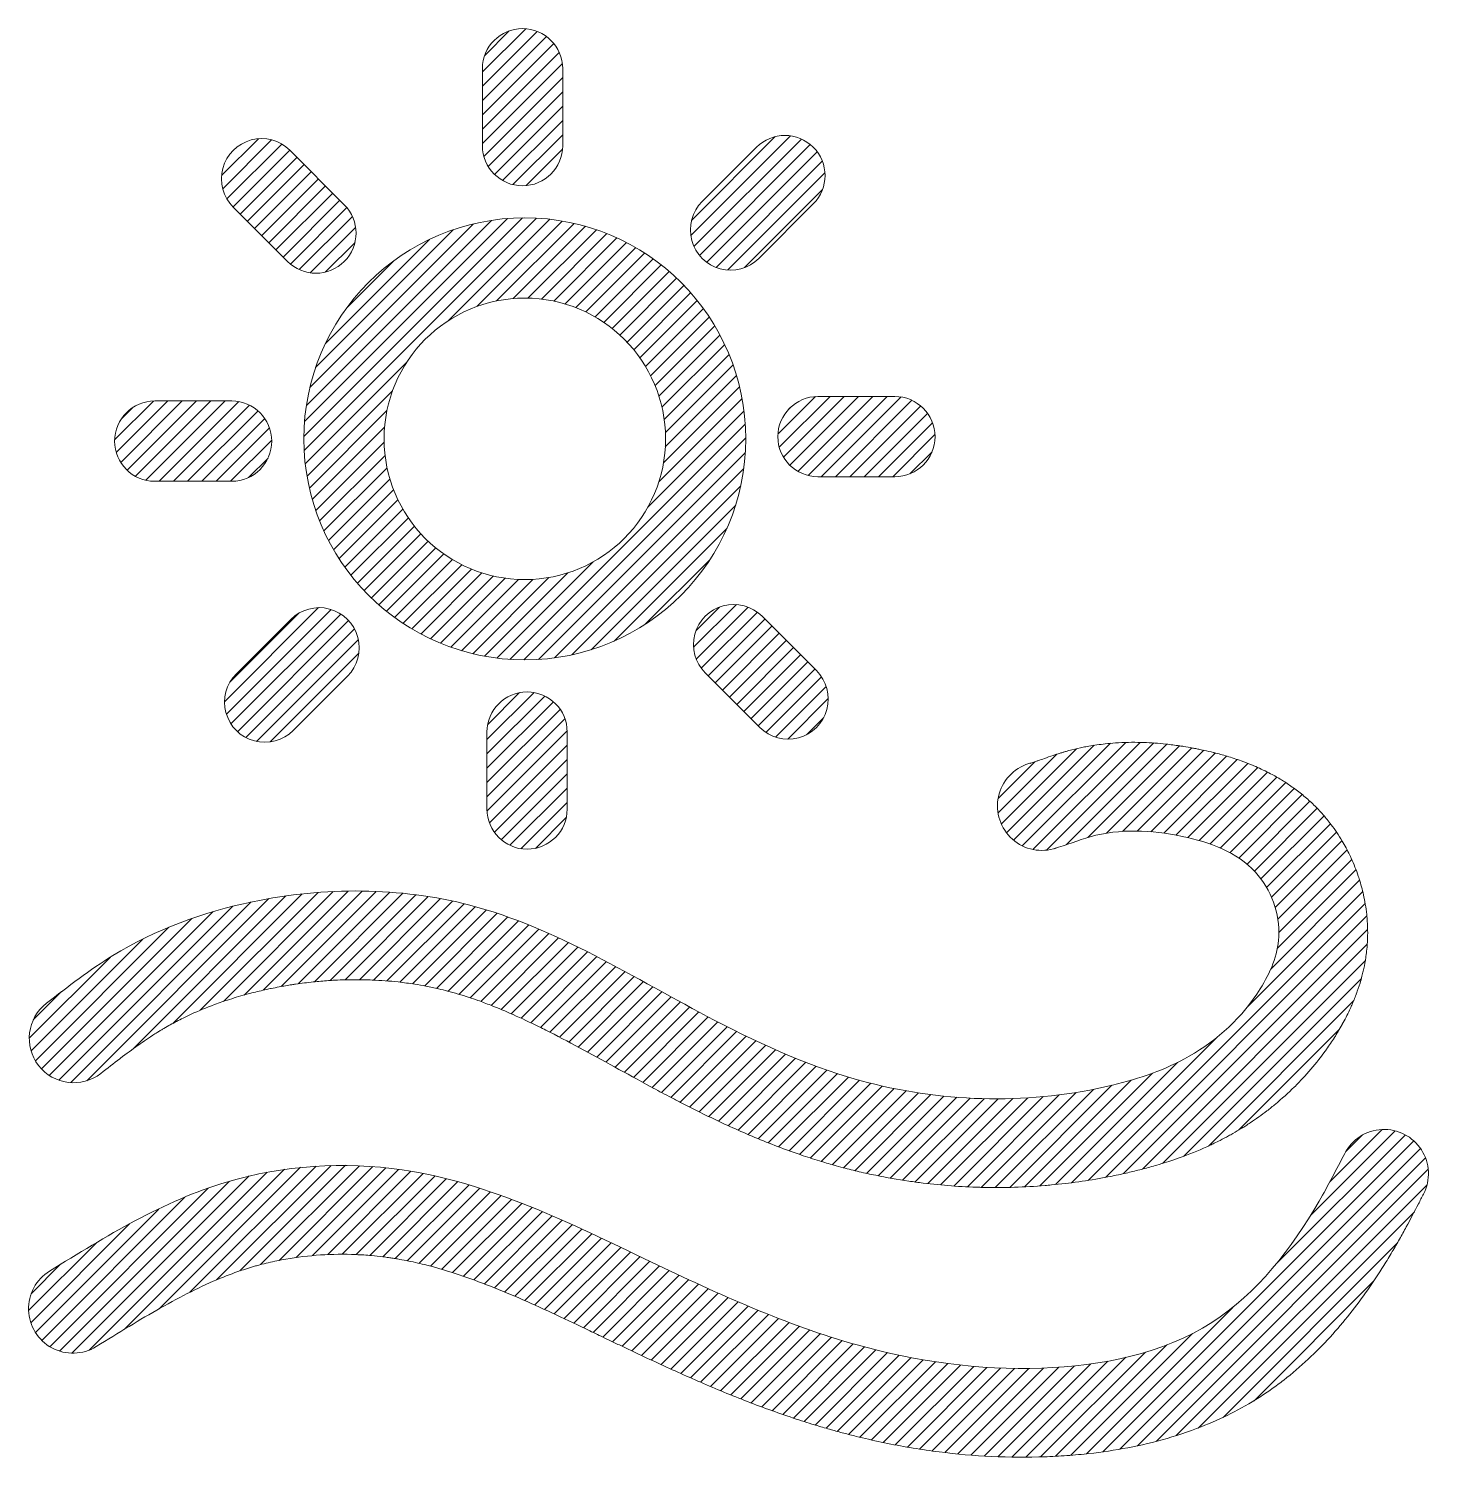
# Model space of a CAD drawing. Header units: inches. Extents: x 780 to 990, y -100 to 199.
# Drawn here: x 849.16 to 855.45, y 114.68 to 121.09 of the extents above; entities that cross this region are included whole.
import ezdxf

# ---------------------------------------------------------------- set-up
doc = ezdxf.new("R2010")
doc.units = ezdxf.units.IN
doc.header["$MEASUREMENT"] = 0

msp = doc.modelspace()

# ---------------------------------------------------------------- hatches: boundary and pattern name
at = {"lineweight": 0}
h = msp.add_hatch(dxfattribs=at)
h.set_pattern_fill('ANSI31', color=256, scale=0.014294)
h.set_pattern_definition([(45, (-526.40095, 733.38733), (-0.0320920678, 0.0320920678), [])])
edge = h.paths.add_edge_path()
edge.add_arc((851.391, 119.2492), 0.9919, 0, 360)
edge = h.paths.add_edge_path(flags=17)
edge.add_arc((851.391, 119.2492), 0.6317, 0, 360)
edge = h.paths.add_edge_path()
edge.add_arc((852.3143, 120.1868), 0.1801, 135, 315)
edge.add_line((852.4417, 120.0594), (852.6859, 120.3036))
edge.add_arc((852.5585, 120.4309), 0.1801, 315, 495)
edge.add_line((852.4312, 120.5583), (852.187, 120.3141))
edge = h.paths.add_edge_path()
edge.add_arc((852.5728, 118.0816), 0.1801, 225, 405)
edge.add_line((852.7001, 118.209), (852.4559, 118.4532))
edge.add_arc((852.3286, 118.3258), 0.1801, 45, 225)
edge.add_line((852.2012, 118.1984), (852.4454, 117.9543))
edge = h.paths.add_edge_path()
edge.add_arc((853.0522, 119.2592), 0.1801, 270, 450)
edge.add_line((853.0522, 119.4393), (852.7069, 119.4393))
edge.add_arc((852.7069, 119.2592), 0.1801, 90, 270)
edge.add_line((852.7069, 119.0791), (853.0522, 119.0791))
edge = h.paths.add_edge_path()
edge.add_arc((850.4534, 120.1725), 0.1801, 225, 405)
edge.add_line((850.5807, 120.2999), (850.3366, 120.5441))
edge.add_arc((850.2092, 120.4167), 0.1801, 45, 225)
edge.add_line((850.0819, 120.2893), (850.326, 120.0452))
edge = h.paths.add_edge_path()
edge.add_line((849.7298, 119.059), (850.0751, 119.059))
edge.add_arc((850.0751, 119.2391), 0.1801, 270, 450)
edge.add_line((850.0751, 119.4192), (849.7298, 119.4192))
edge.add_arc((849.7298, 119.2391), 0.1801, 90, 270)
edge = h.paths.add_edge_path()
edge.add_arc((851.3809, 120.565), 0.1801, 180, 360)
edge.add_line((851.561, 120.565), (851.561, 120.9104))
edge.add_arc((851.3809, 120.9104), 0.1801, 0, 180)
edge.add_line((851.2008, 120.9104), (851.2008, 120.565))
edge = h.paths.add_edge_path()
edge.add_arc((851.401, 117.588), 0.1801, 180, 360)
edge.add_line((851.5812, 117.588), (851.5812, 117.9333))
edge.add_arc((851.401, 117.9333), 0.1801, 0, 180)
edge.add_line((851.2209, 117.9333), (851.2209, 117.588))
edge = h.paths.add_edge_path()
edge.add_arc((850.2234, 118.0674), 0.1801, 135, 315)
edge.add_line((850.3508, 117.94), (850.595, 118.1842))
edge.add_arc((850.4676, 118.3116), 0.1801, 315, 495)
edge.add_line((850.3403, 118.4389), (850.0961, 118.1947))
h = msp.add_hatch(dxfattribs=at)
h.set_pattern_fill('ANSI31', color=256, scale=0.014294)
h.set_pattern_definition([(45, (-516.78167, 733.38733), (-0.0320920678, 0.0320920678), [])])
edge = h.paths.add_edge_path()
edge.add_spline(control_points=[(853.7668, 117.41), (853.8216, 117.4254), (854.0029, 117.5032), (854.3275, 117.4886), (854.6918, 117.3586), (854.8143, 117.0296), (854.6762, 116.7125), (854.407, 116.4647), (853.7981, 116.2594), (853.0259, 116.273), (852.0936, 116.6906), (851.255, 117.2365), (850.2577, 117.2398), (849.6155, 117.0042), (849.3407, 116.7912), (849.2437, 116.716)], knot_values=[0, 0, 0, 0, 65.140271, 222.199196, 361.606327, 479.114243, 573.466376, 741.124887, 881.120731, 1299.990096, 1581.52479, 2044.314533, 2415.681098, 2671.689272, 2811.552444, 2811.552444, 2811.552444, 2811.552444], degree=3, periodic=0)
edge.add_arc((849.3656, 116.5587), 0.1991, 127.77447, 307.77447)
edge.add_spline(control_points=[(849.4875, 116.4013), (849.5172, 116.4243), (849.5458, 116.4465), (849.5742, 116.468), (849.5749, 116.4686), (849.5756, 116.4691)], knot_values=[0, 0, 0, 0, 42.717438, 42.717438, 43.834968, 43.834968, 43.834968, 43.834968], degree=3, periodic=0)
edge.add_spline(control_points=[(849.5756, 116.4691), (849.6026, 116.4895), (849.6287, 116.5089), (849.6801, 116.5455), (849.7053, 116.5626), (849.7321, 116.5797), (849.7342, 116.5811), (849.7364, 116.5824)], knot_values=[43.834968, 43.834968, 43.834968, 43.834968, 85.434876, 85.434876, 128.152314, 128.152314, 131.911105, 131.911105, 131.911105, 131.911105], degree=3, periodic=0)
edge.add_spline(control_points=[(849.7364, 116.5824), (849.7388, 116.584), (849.7413, 116.5855), (849.7483, 116.5898), (849.7528, 116.5926), (849.762, 116.5982), (849.7666, 116.6009), (849.7805, 116.6091), (849.7899, 116.6144), (849.8183, 116.6301), (849.8376, 116.6402), (849.869, 116.6557), (849.881, 116.6614), (849.893, 116.6669)], knot_values=[131.911105, 131.911105, 131.911105, 131.911105, 136.176627, 136.176627, 144.222933, 144.222933, 152.26924, 152.26924, 168.361852, 168.361852, 200.547077, 200.547077, 219.818605, 219.818605, 219.818605, 219.818605], degree=3, periodic=0)
edge.add_spline(control_points=[(849.893, 116.6669), (849.927, 116.6825), (849.962, 116.697), (850.02, 116.7185), (850.0423, 116.7262), (850.065, 116.7335)], knot_values=[219.818605, 219.818605, 219.818605, 219.818605, 274.268848, 274.268848, 307.697778, 307.697778, 307.697778, 307.697778], degree=3, periodic=0)
edge.add_spline(control_points=[(850.065, 116.7335), (850.0924, 116.7423), (850.1202, 116.7505), (850.1705, 116.7639), (850.1928, 116.7695), (850.2268, 116.7772), (850.2383, 116.7797), (850.2498, 116.7821)], knot_values=[307.697778, 307.697778, 307.697778, 307.697778, 347.990619, 347.990619, 379.647558, 379.647558, 395.634463, 395.634463, 395.634463, 395.634463], degree=3, periodic=0)
edge.add_spline(control_points=[(850.2498, 116.7821), (850.2504, 116.7822), (850.2511, 116.7824), (850.2638, 116.785), (850.276, 116.7874), (850.3072, 116.7932), (850.3262, 116.7965), (850.3452, 116.7995)], knot_values=[395.634463, 395.634463, 395.634463, 395.634463, 396.519784, 396.519784, 413.392011, 413.392011, 439.599724, 439.599724, 439.599724, 439.599724], degree=3, periodic=0)
edge.add_spline(control_points=[(850.3452, 116.7995), (850.3507, 116.8003), (850.3562, 116.8011), (850.3882, 116.8058), (850.4148, 116.8092), (850.4413, 116.812)], knot_values=[439.599724, 439.599724, 439.599724, 439.599724, 447.136464, 447.136464, 483.563684, 483.563684, 483.563684, 483.563684], degree=3, periodic=0)
edge.add_spline(control_points=[(850.4413, 116.812), (850.464, 116.8143), (850.4867, 116.8163), (850.5188, 116.8184), (850.5282, 116.819), (850.5376, 116.8195)], knot_values=[483.563684, 483.563684, 483.563684, 483.563684, 514.62537, 514.62537, 527.519668, 527.519668, 527.519668, 527.519668], degree=3, periodic=0)
edge.add_spline(control_points=[(850.5376, 116.8195), (850.5697, 116.8212), (850.6017, 116.822), (850.6336, 116.822)], knot_values=[527.519668, 527.519668, 527.519668, 527.519668, 571.478828, 571.478828, 571.478828, 571.478828], degree=3, periodic=0)
edge.add_spline(control_points=[(850.6336, 116.822), (850.6578, 116.822), (850.6819, 116.8215), (850.7451, 116.8189), (850.784, 116.8159), (850.8225, 116.8117)], knot_values=[571.478828, 571.478828, 571.478828, 571.478828, 604.816146, 604.816146, 659.405573, 659.405573, 659.405573, 659.405573], degree=3, periodic=0)
edge.add_spline(control_points=[(850.8225, 116.8117), (850.8476, 116.8089), (850.8725, 116.8056), (850.9138, 116.7991), (850.9304, 116.7962), (850.9662, 116.7893), (850.9852, 116.7853), (851.0041, 116.781)], knot_values=[659.405573, 659.405573, 659.405573, 659.405573, 695.006921, 695.006921, 719.129431, 719.129431, 747.311688, 747.311688, 747.311688, 747.311688], degree=3, periodic=0)
edge.add_spline(control_points=[(851.0041, 116.781), (851.0176, 116.7778), (851.031, 116.7746), (851.0761, 116.7628), (851.1082, 116.7533), (851.1537, 116.7382), (851.167, 116.7337), (851.1802, 116.729)], knot_values=[747.311688, 747.311688, 747.311688, 747.311688, 767.374451, 767.374451, 815.619471, 815.619471, 835.281341, 835.281341, 835.281341, 835.281341], degree=3, periodic=0)
edge.add_spline(control_points=[(851.1802, 116.729), (851.1995, 116.7221), (851.2189, 116.7148), (851.2714, 116.6943), (851.3046, 116.6803), (851.3766, 116.6484), (851.4155, 116.6301), (851.4548, 116.6107)], knot_values=[835.281341, 835.281341, 835.281341, 835.281341, 863.864491, 863.864491, 912.109511, 912.109511, 967.197932, 967.197932, 967.197932, 967.197932], degree=3, periodic=0)
edge.add_spline(control_points=[(851.4548, 116.6107), (851.4648, 116.6058), (851.4748, 116.6008), (851.5345, 116.5708), (851.585, 116.5443), (851.6879, 116.4889), (851.7402, 116.4601), (851.8471, 116.4012), (851.9016, 116.3711), (851.9841, 116.3266), (852.0111, 116.3121), (852.0465, 116.2935), (852.0545, 116.2893), (852.0625, 116.2851)], knot_values=[967.197932, 967.197932, 967.197932, 967.197932, 981.15618, 981.15618, 1050.202848, 1050.202848, 1119.249517, 1119.249517, 1188.296185, 1188.296185, 1221.346262, 1221.346262, 1231.018258, 1231.018258, 1231.018258, 1231.018258], degree=3, periodic=0)
edge.add_spline(control_points=[(852.0625, 116.2851), (852.0699, 116.2813), (852.0773, 116.2774), (852.1003, 116.2656), (852.1159, 116.2576), (852.163, 116.2338), (852.1947, 116.2182), (852.2909, 116.172), (852.3565, 116.1423), (852.491, 116.0861), (852.56, 116.0596), (852.658, 116.0262), (852.6855, 116.0173), (852.7348, 116.0021), (852.7564, 115.9957), (852.7782, 115.9896)], knot_values=[1231.018258, 1231.018258, 1231.018258, 1231.018258, 1239.89819, 1239.89819, 1258.450118, 1258.450118, 1295.553975, 1295.553975, 1369.761688, 1369.761688, 1443.969401, 1443.969401, 1472.564136, 1472.564136, 1494.613988, 1494.613988, 1494.613988, 1494.613988], degree=3, periodic=0)
edge.add_spline(control_points=[(852.7782, 115.9896), (852.7785, 115.9895), (852.7788, 115.9894), (852.7924, 115.9855), (852.8059, 115.9819), (852.8315, 115.9751), (852.8436, 115.972), (852.868, 115.9659), (852.8802, 115.963), (852.9168, 115.9544), (852.9414, 115.949), (853.0152, 115.9339), (853.0647, 115.9252), (853.136, 115.9147), (853.1575, 115.9118), (853.179, 115.9092)], knot_values=[1494.613988, 1494.613988, 1494.613988, 1494.613988, 1494.912231, 1494.912231, 1508.433042, 1508.433042, 1520.574814, 1520.574814, 1532.716586, 1532.716586, 1557.00013, 1557.00013, 1605.567219, 1605.567219, 1626.513055, 1626.513055, 1626.513055, 1626.513055], degree=3, periodic=0)
edge.add_spline(control_points=[(853.179, 115.9092), (853.2634, 115.8989), (853.3484, 115.8925), (853.4398, 115.89), (853.4459, 115.8899), (853.452, 115.8898)], knot_values=[1626.513055, 1626.513055, 1626.513055, 1626.513055, 1708.554123, 1708.554123, 1714.440445, 1714.440445, 1714.440445, 1714.440445], degree=3, periodic=0)
edge.add_spline(control_points=[(853.452, 115.8898), (853.5433, 115.8879), (853.6349, 115.8907), (853.7263, 115.8982)], knot_values=[1714.440445, 1714.440445, 1714.440445, 1714.440445, 1802.356802, 1802.356802, 1802.356802, 1802.356802], degree=3, periodic=0)
edge.add_spline(control_points=[(853.7263, 115.8982), (853.7359, 115.899), (853.7454, 115.8998), (853.8367, 115.9083), (853.9182, 115.9197), (853.9992, 115.9351)], knot_values=[1802.356802, 1802.356802, 1802.356802, 1802.356802, 1811.541027, 1811.541027, 1890.261833, 1890.261833, 1890.261833, 1890.261833], degree=3, periodic=0)
edge.add_spline(control_points=[(853.9992, 115.9351), (854.0242, 115.9399), (854.0491, 115.945), (854.0845, 115.9528), (854.0951, 115.9552), (854.1157, 115.9601), (854.1258, 115.9625), (854.146, 115.9675), (854.1562, 115.9701), (854.1867, 115.9781), (854.2073, 115.9838), (854.2426, 115.9942), (854.2573, 115.9987), (854.272, 116.0034)], knot_values=[1890.261833, 1890.261833, 1890.261833, 1890.261833, 1914.527932, 1914.527932, 1924.871615, 1924.871615, 1934.738317, 1934.738317, 1944.605018, 1944.605018, 1964.338421, 1964.338421, 1978.237391, 1978.237391, 1978.237391, 1978.237391], degree=3, periodic=0)
edge.add_spline(control_points=[(854.272, 116.0034), (854.2968, 116.0113), (854.3218, 116.0198), (854.3869, 116.0439), (854.4273, 116.0605), (854.4735, 116.0821), (854.4793, 116.0848), (854.4851, 116.0876)], knot_values=[1978.237391, 1978.237391, 1978.237391, 1978.237391, 2001.602253, 2001.602253, 2038.866084, 2038.866084, 2044.200629, 2044.200629, 2044.200629, 2044.200629], degree=3, periodic=0)
edge.add_spline(control_points=[(854.4851, 116.0876), (854.4941, 116.0919), (854.5031, 116.0964), (854.5246, 116.1074), (854.5372, 116.114), (854.5564, 116.1245), (854.5631, 116.1282), (854.5829, 116.1395), (854.596, 116.1473), (854.615, 116.159), (854.621, 116.1627), (854.6269, 116.1665)], knot_values=[2044.200629, 2044.200629, 2044.200629, 2044.200629, 2052.470199, 2052.470199, 2064.082646, 2064.082646, 2070.204338, 2070.204338, 2082.447722, 2082.447722, 2088.093113, 2088.093113, 2088.093113, 2088.093113], degree=3, periodic=0)
edge.add_spline(control_points=[(854.6269, 116.1665), (854.6339, 116.1709), (854.6408, 116.1754), (854.6731, 116.1969), (854.6981, 116.2147), (854.7353, 116.2433), (854.748, 116.2534), (854.7605, 116.2638)], knot_values=[2088.093113, 2088.093113, 2088.093113, 2088.093113, 2094.691107, 2094.691107, 2119.177875, 2119.177875, 2132.042895, 2132.042895, 2132.042895, 2132.042895], degree=3, periodic=0)
edge.add_spline(control_points=[(854.7605, 116.2638), (854.7896, 116.2879), (854.8179, 116.3133), (854.8578, 116.3526), (854.8703, 116.3655), (854.8825, 116.3786)], knot_values=[2132.042895, 2132.042895, 2132.042895, 2132.042895, 2162.020922, 2162.020922, 2176.033749, 2176.033749, 2176.033749, 2176.033749], degree=3, periodic=0)
edge.add_spline(control_points=[(854.8825, 116.3786), (854.9078, 116.4056), (854.932, 116.4338), (854.9632, 116.4737), (854.9713, 116.4844), (854.983, 116.5003), (854.9866, 116.5054), (854.9903, 116.5105)], knot_values=[2176.033749, 2176.033749, 2176.033749, 2176.033749, 2204.86397, 2204.86397, 2215.161576, 2215.161576, 2219.971271, 2219.971271, 2219.971271, 2219.971271], degree=3, periodic=0)
edge.add_spline(control_points=[(854.9903, 116.5105), (855.0022, 116.5273), (855.0138, 116.5445), (855.0279, 116.5667), (855.0309, 116.5714), (855.0368, 116.581), (855.0397, 116.5858), (855.0485, 116.6005), (855.0543, 116.6105), (855.0603, 116.6212), (855.0605, 116.6216), (855.0607, 116.6219)], knot_values=[2219.971271, 2219.971271, 2219.971271, 2219.971271, 2235.756789, 2235.756789, 2239.97562, 2239.97562, 2244.194451, 2244.194451, 2252.632113, 2252.632113, 2252.945579, 2252.945579, 2252.945579, 2252.945579], degree=3, periodic=0)
edge.add_spline(control_points=[(855.0607, 116.6219), (855.0719, 116.6422), (855.0829, 116.6634), (855.0969, 116.6932), (855.1003, 116.7007), (855.1036, 116.7082)], knot_values=[2252.945579, 2252.945579, 2252.945579, 2252.945579, 2269.507438, 2269.507438, 2274.940242, 2274.940242, 2274.940242, 2274.940242], degree=3, periodic=0)
edge.add_spline(control_points=[(855.1036, 116.7082), (855.1103, 116.7236), (855.1168, 116.7394), (855.1229, 116.7558)], knot_values=[2274.940242, 2274.940242, 2274.940242, 2274.940242, 2285.918559, 2285.918559, 2285.918559, 2285.918559], degree=3, periodic=0)
edge.add_spline(control_points=[(855.1229, 116.7558), (855.1232, 116.7565), (855.1234, 116.7572), (855.1295, 116.7737), (855.135, 116.7899), (855.1401, 116.8067)], knot_values=[2285.918559, 2285.918559, 2285.918559, 2285.918559, 2286.382762, 2286.382762, 2296.900774, 2296.900774, 2296.900774, 2296.900774], degree=3, periodic=0)
edge.add_spline(control_points=[(855.1401, 116.8067), (855.1432, 116.8168), (855.1462, 116.8271), (855.1509, 116.8453), (855.1528, 116.8531), (855.1547, 116.8609)], knot_values=[2296.900774, 2296.900774, 2296.900774, 2296.900774, 2303.258086, 2303.258086, 2307.898546, 2307.898546, 2307.898546, 2307.898546], degree=3, periodic=0)
edge.add_spline(control_points=[(855.1547, 116.8609), (855.1582, 116.8764), (855.1614, 116.8923), (855.1647, 116.9117), (855.1652, 116.9149), (855.1657, 116.9181)], knot_values=[2307.898546, 2307.898546, 2307.898546, 2307.898546, 2317.032934, 2317.032934, 2318.835121, 2318.835121, 2318.835121, 2318.835121], degree=3, periodic=0)
edge.add_spline(control_points=[(855.1657, 116.9181), (855.169, 116.9396), (855.1715, 116.9616), (855.1733, 116.9897), (855.1736, 116.9953), (855.1741, 117.0064), (855.1743, 117.0119), (855.1745, 117.0253), (855.1746, 117.0332), (855.1745, 117.041)], knot_values=[2318.835121, 2318.835121, 2318.835121, 2318.835121, 2330.807782, 2330.807782, 2333.731941, 2333.731941, 2336.656099, 2336.656099, 2340.86562, 2340.86562, 2340.86562, 2340.86562], degree=3, periodic=0)
edge.add_spline(control_points=[(855.1745, 117.041), (855.1745, 117.0441), (855.1744, 117.0471), (855.1739, 117.0719), (855.1724, 117.0934), (855.1685, 117.1302), (855.1664, 117.1457), (855.1638, 117.161)], knot_values=[2340.86562, 2340.86562, 2340.86562, 2340.86562, 2342.504415, 2342.504415, 2354.201048, 2354.201048, 2362.863739, 2362.863739, 2362.863739, 2362.863739], degree=3, periodic=0)
edge.add_spline(control_points=[(855.1638, 117.161), (855.1615, 117.1749), (855.1588, 117.1887), (855.1504, 117.2269), (855.1439, 117.2509), (855.1363, 117.2746)], knot_values=[2362.863739, 2362.863739, 2362.863739, 2362.863739, 2370.738417, 2370.738417, 2384.858911, 2384.858911, 2384.858911, 2384.858911], degree=3, periodic=0)
edge.add_spline(control_points=[(855.1363, 117.2746), (855.135, 117.2786), (855.1337, 117.2826), (855.1231, 117.3141), (855.1124, 117.341), (855.0982, 117.372), (855.096, 117.3767), (855.0938, 117.3814)], knot_values=[2384.858911, 2384.858911, 2384.858911, 2384.858911, 2387.275786, 2387.275786, 2403.813155, 2403.813155, 2406.773086, 2406.773086, 2406.773086, 2406.773086], degree=3, periodic=0)
edge.add_spline(control_points=[(855.0938, 117.3814), (855.0835, 117.4028), (855.0722, 117.4238), (855.0524, 117.4572), (855.0444, 117.4699), (855.036, 117.4823)], knot_values=[2406.773086, 2406.773086, 2406.773086, 2406.773086, 2420.350524, 2420.350524, 2428.821061, 2428.821061, 2428.821061, 2428.821061], degree=3, periodic=0)
edge.add_spline(control_points=[(855.036, 117.4823), (855.028, 117.4942), (855.0196, 117.506), (855.0049, 117.5255), (854.9988, 117.5333), (854.9872, 117.5476), (854.9818, 117.554), (854.9728, 117.5643), (854.9693, 117.5682), (854.9647, 117.5732), (854.9637, 117.5744), (854.9627, 117.5755)], knot_values=[2428.821061, 2428.821061, 2428.821061, 2428.821061, 2436.887892, 2436.887892, 2442.438285, 2442.438285, 2447.050618, 2447.050618, 2449.928338, 2449.928338, 2450.752925, 2450.752925, 2450.752925, 2450.752925], degree=3, periodic=0)
edge.add_spline(control_points=[(854.9627, 117.5755), (854.9566, 117.5821), (854.9504, 117.5886), (854.9296, 117.6097), (854.9147, 117.6237), (854.8922, 117.6433), (854.8847, 117.6495), (854.8772, 117.6556)], knot_values=[2450.752925, 2450.752925, 2450.752925, 2450.752925, 2455.683777, 2455.683777, 2467.149876, 2467.149876, 2472.76123, 2472.76123, 2472.76123, 2472.76123], degree=3, periodic=0)
edge.add_spline(control_points=[(854.8772, 117.6556), (854.8693, 117.6619), (854.8614, 117.668), (854.838, 117.6855), (854.8224, 117.6963), (854.8004, 117.7106), (854.794, 117.7145), (854.7877, 117.7184)], knot_values=[2472.76123, 2472.76123, 2472.76123, 2472.76123, 2478.615974, 2478.615974, 2490.082073, 2490.082073, 2494.704424, 2494.704424, 2494.704424, 2494.704424], degree=3, periodic=0)
edge.add_spline(control_points=[(854.7877, 117.7184), (854.7714, 117.7283), (854.7552, 117.7375), (854.7165, 117.758), (854.6941, 117.7686), (854.6659, 117.7809), (854.6597, 117.7835), (854.6536, 117.786)], knot_values=[2494.704424, 2494.704424, 2494.704424, 2494.704424, 2506.597585, 2506.597585, 2523.113098, 2523.113098, 2527.717457, 2527.717457, 2527.717457, 2527.717457], degree=3, periodic=0)
edge.add_spline(control_points=[(854.6536, 117.786), (854.6378, 117.7925), (854.6221, 117.7985), (854.5851, 117.8117), (854.564, 117.8186), (854.5239, 117.8306), (854.5048, 117.8357), (854.4861, 117.8404)], knot_values=[2527.717457, 2527.717457, 2527.717457, 2527.717457, 2539.628611, 2539.628611, 2556.144123, 2556.144123, 2571.590607, 2571.590607, 2571.590607, 2571.590607], degree=3, periodic=0)
edge.add_spline(control_points=[(854.4861, 117.8404), (854.4848, 117.8408), (854.4835, 117.8411), (854.4679, 117.845), (854.4538, 117.8482), (854.4354, 117.8523), (854.4309, 117.8532), (854.4232, 117.8549), (854.42, 117.8555), (854.4137, 117.8568), (854.4105, 117.8575), (854.4009, 117.8594), (854.3945, 117.8606), (854.3751, 117.8642), (854.3621, 117.8665), (854.343, 117.8696), (854.337, 117.8705), (854.3309, 117.8714)], knot_values=[2571.590607, 2571.590607, 2571.590607, 2571.590607, 2572.659636, 2572.659636, 2584.531468, 2584.531468, 2588.436174, 2588.436174, 2591.194915, 2591.194915, 2593.953656, 2593.953656, 2599.471139, 2599.471139, 2610.506103, 2610.506103, 2615.586444, 2615.586444, 2615.586444, 2615.586444], degree=3, periodic=0)
edge.add_spline(control_points=[(854.3309, 117.8714), (854.3106, 117.8745), (854.29, 117.8772), (854.2361, 117.883), (854.2025, 117.8854), (854.1682, 117.8866)], knot_values=[2615.586444, 2615.586444, 2615.586444, 2615.586444, 2632.576032, 2632.576032, 2659.560007, 2659.560007, 2659.560007, 2659.560007], degree=3, periodic=0)
edge.add_spline(control_points=[(854.1682, 117.8866), (854.1647, 117.8867), (854.1612, 117.8868), (854.1198, 117.8879), (854.0812, 117.8872), (854.0267, 117.8834), (854.0114, 117.8821), (853.996, 117.8804)], knot_values=[2659.560007, 2659.560007, 2659.560007, 2659.560007, 2662.294565, 2662.294565, 2692.013098, 2692.013098, 2703.553791, 2703.553791, 2703.553791, 2703.553791], degree=3, periodic=0)
edge.add_spline(control_points=[(853.996, 117.8804), (853.9717, 117.8777), (853.9473, 117.8743), (853.9142, 117.8684), (853.9058, 117.8668), (853.8805, 117.8617), (853.8635, 117.8578), (853.8422, 117.8524), (853.8378, 117.8512), (853.8306, 117.8493), (853.8277, 117.8485), (853.8225, 117.8471), (853.8201, 117.8464), (853.8177, 117.8457), (853.8177, 117.8457), (853.8176, 117.8457)], knot_values=[2703.553791, 2703.553791, 2703.553791, 2703.553791, 2721.731631, 2721.731631, 2727.952028, 2727.952028, 2740.392823, 2740.392823, 2743.602602, 2743.602602, 2745.701382, 2745.701382, 2747.41965, 2747.41965, 2747.481554, 2747.481554, 2747.481554, 2747.481554], degree=3, periodic=0)
edge.add_spline(control_points=[(853.8176, 117.8457), (853.8153, 117.845), (853.8131, 117.8444), (853.8064, 117.8424), (853.802, 117.8411), (853.789, 117.8372), (853.7808, 117.8345), (853.7584, 117.8272), (853.7451, 117.8226), (853.7212, 117.8142), (853.7105, 117.8104), (853.6963, 117.8054), (853.6919, 117.8039), (853.6877, 117.8024)], knot_values=[2747.481554, 2747.481554, 2747.481554, 2747.481554, 2749.137919, 2749.137919, 2752.574456, 2752.574456, 2759.447529, 2759.447529, 2772.21603, 2772.21603, 2784.984531, 2784.984531, 2791.458241, 2791.458241, 2791.458241, 2791.458241], degree=3, periodic=0)
edge.add_spline(control_points=[(853.6877, 117.8024), (853.6837, 117.8011), (853.68, 117.7998), (853.6696, 117.7964), (853.664, 117.7946), (853.6586, 117.7931), (853.6577, 117.7928), (853.6569, 117.7926)], knot_values=[2791.458241, 2791.458241, 2791.458241, 2791.458241, 2797.753032, 2797.753032, 2810.521533, 2810.521533, 2813.438227, 2813.438227, 2813.438227, 2813.438227], degree=3, periodic=0)
edge.add_arc((853.7118, 117.6013), 0.1991, 107.19313, 286.02728)
edge = h.paths.add_edge_path()
edge.add_spline(control_points=[(855.0713, 116.0423), (855.0379, 115.9776), (854.8812, 115.6739), (854.5089, 115.1965), (853.6899, 115.0299), (852.8177, 115.1561), (851.8997, 115.5769), (850.9895, 116.0296), (850.0056, 115.9759), (849.4876, 115.656), (849.2579, 115.5142)], knot_values=[0, 0, 0, 0, 0.170395, 0.678477, 1.231638, 1.815234, 2.514576, 3.346273, 3.899385, 4.521497, 4.521497, 4.521497, 4.521497], degree=3, periodic=0)
edge.add_arc((849.3625, 115.3448), 0.1991, 121.69521, 301.69522)
edge.add_spline(control_points=[(849.467, 115.1754), (849.5172, 115.2064), (849.5662, 115.2367), (849.6624, 115.2947), (849.7095, 115.3226), (849.8023, 115.3748), (849.8478, 115.3992), (849.9375, 115.4439), (849.9816, 115.4642), (850.0598, 115.4964), (850.094, 115.5092), (850.14, 115.5244), (850.1519, 115.5281), (850.1701, 115.5335), (850.1763, 115.5353), (850.1888, 115.5389), (850.1951, 115.5406), (850.2141, 115.5457), (850.2268, 115.5489), (850.2653, 115.5579), (850.2914, 115.5633), (850.3689, 115.5768), (850.4212, 115.5831), (850.5266, 115.5899), (850.5797, 115.5905), (850.6561, 115.5873), (850.6798, 115.5858), (850.7204, 115.5822), (850.7374, 115.5804), (850.7627, 115.5772), (850.7712, 115.5761), (850.7862, 115.5739), (850.7929, 115.573), (850.8062, 115.5709), (850.8129, 115.5698), (850.8329, 115.5664), (850.8463, 115.5639), (850.8865, 115.556), (850.9134, 115.5499), (850.9859, 115.5319), (851.0318, 115.5186), (851.1247, 115.4885), (851.1717, 115.4716), (851.2669, 115.4348), (851.3151, 115.4149), (851.4129, 115.3725), (851.4624, 115.35), (851.5628, 115.3034), (851.6137, 115.2791), (851.688, 115.2436), (851.7108, 115.2326), (851.7485, 115.2145), (851.7635, 115.2073), (851.7948, 115.1923), (851.8112, 115.1845), (851.8441, 115.1688), (851.8605, 115.161), (851.9101, 115.1376), (851.9434, 115.122), (852.0439, 115.0755), (852.1118, 115.0448), (852.2497, 114.9852), (852.3198, 114.9562), (852.4626, 114.901), (852.5353, 114.8746), (852.6405, 114.84), (852.6719, 114.83), (852.7245, 114.8142), (852.7457, 114.808), (852.7854, 114.7968), (852.8038, 114.7917), (852.841, 114.7819), (852.8596, 114.7771), (852.9156, 114.7633), (852.9533, 114.7547), (853.0669, 114.7307), (853.1437, 114.7173), (853.2992, 114.6961), (853.3779, 114.6884), (853.5368, 114.6793), (853.6171, 114.6779), (853.7148, 114.6805), (853.7316, 114.6811), (853.7653, 114.6825), (853.7822, 114.6834), (853.8332, 114.6866), (853.8674, 114.6894), (853.9594, 114.6988), (854.0176, 114.7068), (854.1345, 114.7279), (854.1932, 114.741), (854.3106, 114.7733), (854.3693, 114.7926), (854.4719, 114.8329), (854.516, 114.8524), (854.6031, 114.8963), (854.6461, 114.9206), (854.6977, 114.9536), (854.7072, 114.9597), (854.7258, 114.9723), (854.735, 114.9787), (854.7623, 114.998), (854.7802, 115.0112), (854.836, 115.0546), (854.8725, 115.086), (854.9418, 115.1507), (854.9747, 115.1842), (855.0371, 115.2525), (855.0667, 115.2874), (855.1228, 115.3581), (855.1494, 115.394), (855.2001, 115.4661), (855.2241, 115.5024), (855.26, 115.5598), (855.2728, 115.5807), (855.2907, 115.611), (855.2962, 115.6203), (855.3069, 115.639), (855.3122, 115.6483), (855.3278, 115.6759), (855.3379, 115.6942), (855.3668, 115.7476), (855.3849, 115.7822), (855.41, 115.8305), (855.4176, 115.8452), (855.4251, 115.8597)], knot_values=[0, 0, 0, 0, 66.526872, 66.526872, 133.053745, 133.053745, 199.580617, 199.580617, 266.10749, 266.10749, 319.023069, 319.023069, 337.628551, 337.628551, 347.342568, 347.342568, 357.056584, 357.056584, 376.484616, 376.484616, 415.340681, 415.340681, 490.972095, 490.972095, 566.60351, 566.60351, 600.608803, 600.608803, 625.303041, 625.303041, 637.64852, 637.64852, 647.42415, 647.42415, 657.199781, 657.199781, 676.751041, 676.751041, 715.853562, 715.853562, 781.245779, 781.245779, 846.637997, 846.637997, 912.030215, 912.030215, 977.422432, 977.422432, 1042.81465, 1042.81465, 1071.410239, 1071.410239, 1089.997304, 1089.997304, 1110.203295, 1110.203295, 1130.409285, 1130.409285, 1170.821267, 1170.821267, 1251.645229, 1251.645229, 1332.469192, 1332.469192, 1413.293155, 1413.293155, 1447.212899, 1447.212899, 1469.75576, 1469.75576, 1489.27219, 1489.27219, 1508.788619, 1508.788619, 1547.821479, 1547.821479, 1625.887197, 1625.887197, 1703.952916, 1703.952916, 1782.018634, 1782.018634, 1798.193346, 1798.193346, 1814.368058, 1814.368058, 1846.717481, 1846.717481, 1900.825903, 1900.825903, 1954.934324, 1954.934324, 2009.042746, 2009.042746, 2050.244408, 2050.244408, 2091.446071, 2091.446071, 2100.757063, 2100.757063, 2110.068054, 2110.068054, 2128.690038, 2128.690038, 2169.872777, 2169.872777, 2211.055516, 2211.055516, 2252.238255, 2252.238255, 2293.420994, 2293.420994, 2334.603734, 2334.603734, 2358.334404, 2358.334404, 2368.931624, 2368.931624, 2379.528845, 2379.528845, 2400.723286, 2400.723286, 2442.532065, 2442.532065, 2461.241106, 2461.241106, 2461.241106, 2461.241106], degree=3, periodic=0)
edge.add_arc((855.2482, 115.951), 0.1991, 332.70839, 512.70839)

# ---------------------------------------------------------------- linework, layer by layer
for points in [[(851.2008, 120.565, 1), (851.561, 120.565), (851.561, 120.9104, 1), (851.2008, 120.9104), (851.2008, 120.565, 1)], [(850.326, 120.0452, 1), (850.5807, 120.2999), (850.3366, 120.5441, 1), (850.0819, 120.2893), (850.326, 120.0452, 1)], [(852.187, 120.3141, 1), (852.4417, 120.0594), (852.6859, 120.3036, 1), (852.4312, 120.5583), (852.187, 120.3141, 1)], [(849.7298, 119.059), (850.0751, 119.059, 1), (850.0751, 119.4192), (849.7298, 119.4192, 1), (849.7298, 119.059)], [(853.0522, 119.0791, 1), (853.0522, 119.4393), (852.7069, 119.4393, 1), (852.7069, 119.0791), (853.0522, 119.0791, 1)], [(852.4454, 117.9543, 1), (852.7001, 118.209), (852.4559, 118.4532, 1), (852.2012, 118.1984), (852.4454, 117.9543, 1)], [(850.0961, 118.1947, 1), (850.3508, 117.94), (850.595, 118.1842, 1), (850.3403, 118.4389), (850.0961, 118.1947, 1)], [(851.2209, 117.588, 1), (851.5812, 117.588), (851.5812, 117.9333, 1), (851.2209, 117.9333), (851.2209, 117.588, 1)]]:
    msp.add_lwpolyline(points, format="xyb", close=True, dxfattribs=at)
for points in [[(853.653, 117.7915, 1.016266), (853.7768, 117.4131)], [(849.2437, 116.716, 1), (849.4875, 116.4013)], [(855.4251, 115.8597, 1), (855.0713, 116.0423)], [(849.2579, 115.5142, 1), (849.467, 115.1754)]]:
    msp.add_lwpolyline(points, format="xyb", dxfattribs=at)
for radius in [0.9919, 0.6317]:
    msp.add_circle((851.391, 119.2492), radius, dxfattribs=at)
for points, knots in [([(853.996, 117.8804), (853.9717, 117.8777), (853.9473, 117.8743), (853.9142, 117.8684), (853.9058, 117.8668), (853.8805, 117.8617), (853.8635, 117.8578), (853.8422, 117.8524), (853.8378, 117.8512), (853.8306, 117.8493), (853.8277, 117.8485), (853.8225, 117.8471), (853.8201, 117.8464), (853.8177, 117.8457), (853.8177, 117.8457), (853.8176, 117.8457)], [2703.553791, 2703.553791, 2703.553791, 2703.553791, 2721.731631, 2721.731631, 2727.952028, 2727.952028, 2740.392823, 2740.392823, 2743.602602, 2743.602602, 2745.701382, 2745.701382, 2747.41965, 2747.41965, 2747.481554, 2747.481554, 2747.481554, 2747.481554]), ([(854.1682, 117.8866), (854.1647, 117.8867), (854.1612, 117.8868), (854.1198, 117.8879), (854.0812, 117.8872), (854.0267, 117.8834), (854.0114, 117.8821), (853.996, 117.8804)], [2659.560007, 2659.560007, 2659.560007, 2659.560007, 2662.294565, 2662.294565, 2692.013098, 2692.013098, 2703.553791, 2703.553791, 2703.553791, 2703.553791]), ([(854.3309, 117.8714), (854.3106, 117.8745), (854.29, 117.8772), (854.2361, 117.883), (854.2025, 117.8854), (854.1682, 117.8866)], [2615.586444, 2615.586444, 2615.586444, 2615.586444, 2632.576032, 2632.576032, 2659.560007, 2659.560007, 2659.560007, 2659.560007]), ([(854.4861, 117.8404), (854.4848, 117.8408), (854.4835, 117.8411), (854.4679, 117.845), (854.4538, 117.8482), (854.4354, 117.8523), (854.4309, 117.8532), (854.4232, 117.8549), (854.42, 117.8555), (854.4137, 117.8568), (854.4105, 117.8575), (854.4009, 117.8594), (854.3945, 117.8606), (854.3751, 117.8642), (854.3621, 117.8665), (854.343, 117.8696), (854.337, 117.8705), (854.3309, 117.8714)], [2571.590607, 2571.590607, 2571.590607, 2571.590607, 2572.659636, 2572.659636, 2584.531468, 2584.531468, 2588.436174, 2588.436174, 2591.194915, 2591.194915, 2593.953656, 2593.953656, 2599.471139, 2599.471139, 2610.506103, 2610.506103, 2615.586444, 2615.586444, 2615.586444, 2615.586444]), ([(853.6877, 117.8024), (853.6837, 117.8011), (853.68, 117.7998), (853.6696, 117.7964), (853.664, 117.7946), (853.6586, 117.7931), (853.6577, 117.7928), (853.6569, 117.7926)], [2791.458241, 2791.458241, 2791.458241, 2791.458241, 2797.753032, 2797.753032, 2810.521533, 2810.521533, 2813.438227, 2813.438227, 2813.438227, 2813.438227]), ([(853.8176, 117.8457), (853.8153, 117.845), (853.8131, 117.8444), (853.8064, 117.8424), (853.802, 117.8411), (853.789, 117.8372), (853.7808, 117.8345), (853.7584, 117.8272), (853.7451, 117.8226), (853.7212, 117.8142), (853.7105, 117.8104), (853.6963, 117.8054), (853.6919, 117.8039), (853.6877, 117.8024)], [2747.481554, 2747.481554, 2747.481554, 2747.481554, 2749.137919, 2749.137919, 2752.574456, 2752.574456, 2759.447529, 2759.447529, 2772.21603, 2772.21603, 2784.984531, 2784.984531, 2791.458241, 2791.458241, 2791.458241, 2791.458241]), ([(854.6536, 117.786), (854.6378, 117.7925), (854.6221, 117.7985), (854.5851, 117.8117), (854.564, 117.8186), (854.5239, 117.8306), (854.5048, 117.8357), (854.4861, 117.8404)], [2527.717457, 2527.717457, 2527.717457, 2527.717457, 2539.628611, 2539.628611, 2556.144123, 2556.144123, 2571.590607, 2571.590607, 2571.590607, 2571.590607]), ([(854.7877, 117.7184), (854.7714, 117.7283), (854.7552, 117.7375), (854.7165, 117.758), (854.6941, 117.7686), (854.6659, 117.7809), (854.6597, 117.7835), (854.6536, 117.786)], [2494.704424, 2494.704424, 2494.704424, 2494.704424, 2506.597585, 2506.597585, 2523.113098, 2523.113098, 2527.717457, 2527.717457, 2527.717457, 2527.717457]), ([(854.8772, 117.6556), (854.8693, 117.6619), (854.8614, 117.668), (854.838, 117.6855), (854.8224, 117.6963), (854.8004, 117.7106), (854.794, 117.7145), (854.7877, 117.7184)], [2472.76123, 2472.76123, 2472.76123, 2472.76123, 2478.615974, 2478.615974, 2490.082073, 2490.082073, 2494.704424, 2494.704424, 2494.704424, 2494.704424]), ([(854.9627, 117.5755), (854.9566, 117.5821), (854.9504, 117.5886), (854.9296, 117.6097), (854.9147, 117.6237), (854.8922, 117.6433), (854.8847, 117.6495), (854.8772, 117.6556)], [2450.752925, 2450.752925, 2450.752925, 2450.752925, 2455.683777, 2455.683777, 2467.149876, 2467.149876, 2472.76123, 2472.76123, 2472.76123, 2472.76123]), ([(855.036, 117.4823), (855.028, 117.4942), (855.0196, 117.506), (855.0049, 117.5255), (854.9988, 117.5333), (854.9872, 117.5476), (854.9818, 117.554), (854.9728, 117.5643), (854.9693, 117.5682), (854.9647, 117.5732), (854.9637, 117.5744), (854.9627, 117.5755)], [2428.821061, 2428.821061, 2428.821061, 2428.821061, 2436.887892, 2436.887892, 2442.438285, 2442.438285, 2447.050618, 2447.050618, 2449.928338, 2449.928338, 2450.752925, 2450.752925, 2450.752925, 2450.752925]), ([(853.7668, 117.41), (853.8216, 117.4254), (854.0029, 117.5032), (854.3275, 117.4886), (854.6918, 117.3586), (854.8143, 117.0296), (854.6762, 116.7125), (854.407, 116.4647), (853.7981, 116.2594), (853.0259, 116.273), (852.0936, 116.6906), (851.255, 117.2365), (850.2577, 117.2398), (849.6155, 117.0042), (849.3407, 116.7912), (849.2437, 116.716)], [0, 0, 0, 0, 65.140271, 222.199196, 361.606327, 479.114243, 573.466376, 741.124887, 881.120731, 1299.990096, 1581.52479, 2044.314533, 2415.681098, 2671.689272, 2811.552444, 2811.552444, 2811.552444, 2811.552444]), ([(855.0938, 117.3814), (855.0835, 117.4028), (855.0722, 117.4238), (855.0524, 117.4572), (855.0444, 117.4699), (855.036, 117.4823)], [2406.773086, 2406.773086, 2406.773086, 2406.773086, 2420.350524, 2420.350524, 2428.821061, 2428.821061, 2428.821061, 2428.821061]), ([(855.1363, 117.2746), (855.135, 117.2786), (855.1337, 117.2826), (855.1231, 117.3141), (855.1124, 117.341), (855.0982, 117.372), (855.096, 117.3767), (855.0938, 117.3814)], [2384.858911, 2384.858911, 2384.858911, 2384.858911, 2387.275786, 2387.275786, 2403.813155, 2403.813155, 2406.773086, 2406.773086, 2406.773086, 2406.773086]), ([(855.1638, 117.161), (855.1615, 117.1749), (855.1588, 117.1887), (855.1504, 117.2269), (855.1439, 117.2509), (855.1363, 117.2746)], [2362.863739, 2362.863739, 2362.863739, 2362.863739, 2370.738417, 2370.738417, 2384.858911, 2384.858911, 2384.858911, 2384.858911]), ([(855.1745, 117.041), (855.1745, 117.0441), (855.1744, 117.0471), (855.1739, 117.0719), (855.1724, 117.0934), (855.1685, 117.1302), (855.1664, 117.1457), (855.1638, 117.161)], [2340.86562, 2340.86562, 2340.86562, 2340.86562, 2342.504415, 2342.504415, 2354.201048, 2354.201048, 2362.863739, 2362.863739, 2362.863739, 2362.863739]), ([(855.1657, 116.9181), (855.169, 116.9396), (855.1715, 116.9616), (855.1733, 116.9897), (855.1736, 116.9953), (855.1741, 117.0064), (855.1743, 117.0119), (855.1745, 117.0253), (855.1746, 117.0332), (855.1745, 117.041)], [2318.835121, 2318.835121, 2318.835121, 2318.835121, 2330.807782, 2330.807782, 2333.731941, 2333.731941, 2336.656099, 2336.656099, 2340.86562, 2340.86562, 2340.86562, 2340.86562]), ([(855.1547, 116.8609), (855.1582, 116.8764), (855.1614, 116.8923), (855.1647, 116.9117), (855.1652, 116.9149), (855.1657, 116.9181)], [2307.898546, 2307.898546, 2307.898546, 2307.898546, 2317.032934, 2317.032934, 2318.835121, 2318.835121, 2318.835121, 2318.835121]), ([(855.1401, 116.8067), (855.1432, 116.8168), (855.1462, 116.8271), (855.1509, 116.8453), (855.1528, 116.8531), (855.1547, 116.8609)], [2296.900774, 2296.900774, 2296.900774, 2296.900774, 2303.258086, 2303.258086, 2307.898546, 2307.898546, 2307.898546, 2307.898546]), ([(850.065, 116.7335), (850.0924, 116.7423), (850.1202, 116.7505), (850.1705, 116.7639), (850.1928, 116.7695), (850.2268, 116.7772), (850.2383, 116.7797), (850.2498, 116.7821)], [307.697778, 307.697778, 307.697778, 307.697778, 347.990619, 347.990619, 379.647558, 379.647558, 395.634463, 395.634463, 395.634463, 395.634463]), ([(850.2498, 116.7821), (850.2504, 116.7822), (850.2511, 116.7824), (850.2638, 116.785), (850.276, 116.7874), (850.3072, 116.7932), (850.3262, 116.7965), (850.3452, 116.7995)], [395.634463, 395.634463, 395.634463, 395.634463, 396.519784, 396.519784, 413.392011, 413.392011, 439.599724, 439.599724, 439.599724, 439.599724]), ([(850.3452, 116.7995), (850.3507, 116.8003), (850.3562, 116.8011), (850.3882, 116.8058), (850.4148, 116.8092), (850.4413, 116.812)], [439.599724, 439.599724, 439.599724, 439.599724, 447.136464, 447.136464, 483.563684, 483.563684, 483.563684, 483.563684]), ([(850.4413, 116.812), (850.464, 116.8143), (850.4867, 116.8163), (850.5188, 116.8184), (850.5282, 116.819), (850.5376, 116.8195)], [483.563684, 483.563684, 483.563684, 483.563684, 514.62537, 514.62537, 527.519668, 527.519668, 527.519668, 527.519668]), ([(850.6336, 116.822), (850.6578, 116.822), (850.6819, 116.8215), (850.7451, 116.8189), (850.784, 116.8159), (850.8225, 116.8117)], [571.478828, 571.478828, 571.478828, 571.478828, 604.816146, 604.816146, 659.405573, 659.405573, 659.405573, 659.405573]), ([(850.8225, 116.8117), (850.8476, 116.8089), (850.8725, 116.8056), (850.9138, 116.7991), (850.9304, 116.7962), (850.9662, 116.7893), (850.9852, 116.7853), (851.0041, 116.781)], [659.405573, 659.405573, 659.405573, 659.405573, 695.006921, 695.006921, 719.129431, 719.129431, 747.311688, 747.311688, 747.311688, 747.311688]), ([(851.0041, 116.781), (851.0176, 116.7778), (851.031, 116.7746), (851.0761, 116.7628), (851.1082, 116.7533), (851.1537, 116.7382), (851.167, 116.7337), (851.1802, 116.729)], [747.311688, 747.311688, 747.311688, 747.311688, 767.374451, 767.374451, 815.619471, 815.619471, 835.281341, 835.281341, 835.281341, 835.281341]), ([(855.1229, 116.7558), (855.1232, 116.7565), (855.1234, 116.7572), (855.1295, 116.7737), (855.135, 116.7899), (855.1401, 116.8067)], [2285.918559, 2285.918559, 2285.918559, 2285.918559, 2286.382762, 2286.382762, 2296.900774, 2296.900774, 2296.900774, 2296.900774]), ([(849.893, 116.6669), (849.927, 116.6825), (849.962, 116.697), (850.02, 116.7185), (850.0423, 116.7262), (850.065, 116.7335)], [219.818605, 219.818605, 219.818605, 219.818605, 274.268848, 274.268848, 307.697778, 307.697778, 307.697778, 307.697778]), ([(851.1802, 116.729), (851.1995, 116.7221), (851.2189, 116.7148), (851.2714, 116.6943), (851.3046, 116.6803), (851.3766, 116.6484), (851.4155, 116.6301), (851.4548, 116.6107)], [835.281341, 835.281341, 835.281341, 835.281341, 863.864491, 863.864491, 912.109511, 912.109511, 967.197932, 967.197932, 967.197932, 967.197932]), ([(849.7364, 116.5824), (849.7388, 116.584), (849.7413, 116.5855), (849.7483, 116.5898), (849.7528, 116.5926), (849.762, 116.5982), (849.7666, 116.6009), (849.7805, 116.6091), (849.7899, 116.6144), (849.8183, 116.6301), (849.8376, 116.6402), (849.869, 116.6557), (849.881, 116.6614), (849.893, 116.6669)], [131.911105, 131.911105, 131.911105, 131.911105, 136.176627, 136.176627, 144.222933, 144.222933, 152.26924, 152.26924, 168.361852, 168.361852, 200.547077, 200.547077, 219.818605, 219.818605, 219.818605, 219.818605]), ([(855.0607, 116.6219), (855.0719, 116.6422), (855.0829, 116.6634), (855.0969, 116.6932), (855.1003, 116.7007), (855.1036, 116.7082)], [2252.945579, 2252.945579, 2252.945579, 2252.945579, 2269.507438, 2269.507438, 2274.940242, 2274.940242, 2274.940242, 2274.940242]), ([(849.5756, 116.4691), (849.6026, 116.4895), (849.6287, 116.5089), (849.6801, 116.5455), (849.7053, 116.5626), (849.7321, 116.5797), (849.7342, 116.5811), (849.7364, 116.5824)], [43.834968, 43.834968, 43.834968, 43.834968, 85.434876, 85.434876, 128.152314, 128.152314, 131.911105, 131.911105, 131.911105, 131.911105]), ([(851.4548, 116.6107), (851.4648, 116.6058), (851.4748, 116.6008), (851.5345, 116.5708), (851.585, 116.5443), (851.6879, 116.4889), (851.7402, 116.4601), (851.8471, 116.4012), (851.9016, 116.3711), (851.9841, 116.3266), (852.0111, 116.3121), (852.0465, 116.2935), (852.0545, 116.2893), (852.0625, 116.2851)], [967.197932, 967.197932, 967.197932, 967.197932, 981.15618, 981.15618, 1050.202848, 1050.202848, 1119.249517, 1119.249517, 1188.296185, 1188.296185, 1221.346262, 1221.346262, 1231.018258, 1231.018258, 1231.018258, 1231.018258]), ([(854.9903, 116.5105), (855.0022, 116.5273), (855.0138, 116.5445), (855.0279, 116.5667), (855.0309, 116.5714), (855.0368, 116.581), (855.0397, 116.5858), (855.0485, 116.6005), (855.0543, 116.6105), (855.0603, 116.6212), (855.0605, 116.6216), (855.0607, 116.6219)], [2219.971271, 2219.971271, 2219.971271, 2219.971271, 2235.756789, 2235.756789, 2239.97562, 2239.97562, 2244.194451, 2244.194451, 2252.632113, 2252.632113, 2252.945579, 2252.945579, 2252.945579, 2252.945579]), ([(849.4875, 116.4013), (849.5172, 116.4243), (849.5458, 116.4465), (849.5742, 116.468), (849.5749, 116.4686), (849.5756, 116.4691)], [0, 0, 0, 0, 42.717438, 42.717438, 43.834968, 43.834968, 43.834968, 43.834968]), ([(854.8825, 116.3786), (854.9078, 116.4056), (854.932, 116.4338), (854.9632, 116.4737), (854.9713, 116.4844), (854.983, 116.5003), (854.9866, 116.5054), (854.9903, 116.5105)], [2176.033749, 2176.033749, 2176.033749, 2176.033749, 2204.86397, 2204.86397, 2215.161576, 2215.161576, 2219.971271, 2219.971271, 2219.971271, 2219.971271]), ([(854.7605, 116.2638), (854.7896, 116.2879), (854.8179, 116.3133), (854.8578, 116.3526), (854.8703, 116.3655), (854.8825, 116.3786)], [2132.042895, 2132.042895, 2132.042895, 2132.042895, 2162.020922, 2162.020922, 2176.033749, 2176.033749, 2176.033749, 2176.033749]), ([(852.0625, 116.2851), (852.0699, 116.2813), (852.0773, 116.2774), (852.1003, 116.2656), (852.1159, 116.2576), (852.163, 116.2338), (852.1947, 116.2182), (852.2909, 116.172), (852.3565, 116.1423), (852.491, 116.0861), (852.56, 116.0596), (852.658, 116.0262), (852.6855, 116.0173), (852.7348, 116.0021), (852.7564, 115.9957), (852.7782, 115.9896)], [1231.018258, 1231.018258, 1231.018258, 1231.018258, 1239.89819, 1239.89819, 1258.450118, 1258.450118, 1295.553975, 1295.553975, 1369.761688, 1369.761688, 1443.969401, 1443.969401, 1472.564136, 1472.564136, 1494.613988, 1494.613988, 1494.613988, 1494.613988]), ([(854.6269, 116.1665), (854.6339, 116.1709), (854.6408, 116.1754), (854.6731, 116.1969), (854.6981, 116.2147), (854.7353, 116.2433), (854.748, 116.2534), (854.7605, 116.2638)], [2088.093113, 2088.093113, 2088.093113, 2088.093113, 2094.691107, 2094.691107, 2119.177875, 2119.177875, 2132.042895, 2132.042895, 2132.042895, 2132.042895]), ([(854.4851, 116.0876), (854.4941, 116.0919), (854.5031, 116.0964), (854.5246, 116.1074), (854.5372, 116.114), (854.5564, 116.1245), (854.5631, 116.1282), (854.5829, 116.1395), (854.596, 116.1473), (854.615, 116.159), (854.621, 116.1627), (854.6269, 116.1665)], [2044.200629, 2044.200629, 2044.200629, 2044.200629, 2052.470199, 2052.470199, 2064.082646, 2064.082646, 2070.204338, 2070.204338, 2082.447722, 2082.447722, 2088.093113, 2088.093113, 2088.093113, 2088.093113]), ([(854.272, 116.0034), (854.2968, 116.0113), (854.3218, 116.0198), (854.3869, 116.0439), (854.4273, 116.0605), (854.4735, 116.0821), (854.4793, 116.0848), (854.4851, 116.0876)], [1978.237391, 1978.237391, 1978.237391, 1978.237391, 2001.602253, 2001.602253, 2038.866084, 2038.866084, 2044.200629, 2044.200629, 2044.200629, 2044.200629]), ([(852.7782, 115.9896), (852.7785, 115.9895), (852.7788, 115.9894), (852.7924, 115.9855), (852.8059, 115.9819), (852.8315, 115.9751), (852.8436, 115.972), (852.868, 115.9659), (852.8802, 115.963), (852.9168, 115.9544), (852.9414, 115.949), (853.0152, 115.9339), (853.0647, 115.9252), (853.136, 115.9147), (853.1575, 115.9118), (853.179, 115.9092)], [1494.613988, 1494.613988, 1494.613988, 1494.613988, 1494.912231, 1494.912231, 1508.433042, 1508.433042, 1520.574814, 1520.574814, 1532.716586, 1532.716586, 1557.00013, 1557.00013, 1605.567219, 1605.567219, 1626.513055, 1626.513055, 1626.513055, 1626.513055]), ([(853.9992, 115.9351), (854.0242, 115.9399), (854.0491, 115.945), (854.0845, 115.9528), (854.0951, 115.9552), (854.1157, 115.9601), (854.1258, 115.9625), (854.146, 115.9675), (854.1562, 115.9701), (854.1867, 115.9781), (854.2073, 115.9838), (854.2426, 115.9942), (854.2573, 115.9987), (854.272, 116.0034)], [1890.261833, 1890.261833, 1890.261833, 1890.261833, 1914.527932, 1914.527932, 1924.871615, 1924.871615, 1934.738317, 1934.738317, 1944.605018, 1944.605018, 1964.338421, 1964.338421, 1978.237391, 1978.237391, 1978.237391, 1978.237391]), ([(853.179, 115.9092), (853.2634, 115.8989), (853.3484, 115.8925), (853.4398, 115.89), (853.4459, 115.8899), (853.452, 115.8898)], [1626.513055, 1626.513055, 1626.513055, 1626.513055, 1708.554123, 1708.554123, 1714.440445, 1714.440445, 1714.440445, 1714.440445]), ([(853.7263, 115.8982), (853.7359, 115.899), (853.7454, 115.8998), (853.8367, 115.9083), (853.9182, 115.9197), (853.9992, 115.9351)], [1802.356802, 1802.356802, 1802.356802, 1802.356802, 1811.541027, 1811.541027, 1890.261833, 1890.261833, 1890.261833, 1890.261833]), ([(849.467, 115.1754), (849.5172, 115.2064), (849.5662, 115.2367), (849.6624, 115.2947), (849.7095, 115.3226), (849.8023, 115.3748), (849.8478, 115.3992), (849.9375, 115.4439), (849.9816, 115.4642), (850.0598, 115.4964), (850.094, 115.5092), (850.14, 115.5244), (850.1519, 115.5281), (850.1701, 115.5335), (850.1763, 115.5353), (850.1888, 115.5389), (850.1951, 115.5406), (850.2141, 115.5457), (850.2268, 115.5489), (850.2653, 115.5579), (850.2914, 115.5633), (850.3689, 115.5768), (850.4212, 115.5831), (850.5266, 115.5899), (850.5797, 115.5905), (850.6561, 115.5873), (850.6798, 115.5858), (850.7204, 115.5822), (850.7374, 115.5804), (850.7627, 115.5772), (850.7712, 115.5761), (850.7862, 115.5739), (850.7929, 115.573), (850.8062, 115.5709), (850.8129, 115.5698), (850.8329, 115.5664), (850.8463, 115.5639), (850.8865, 115.556), (850.9134, 115.5499), (850.9859, 115.5319), (851.0318, 115.5186), (851.1247, 115.4885), (851.1717, 115.4716), (851.2669, 115.4348), (851.3151, 115.4149), (851.4129, 115.3725), (851.4624, 115.35), (851.5628, 115.3034), (851.6137, 115.2791), (851.688, 115.2436), (851.7108, 115.2326), (851.7485, 115.2145), (851.7635, 115.2073), (851.7948, 115.1923), (851.8112, 115.1845), (851.8441, 115.1688), (851.8605, 115.161), (851.9101, 115.1376), (851.9434, 115.122), (852.0439, 115.0755), (852.1118, 115.0448), (852.2497, 114.9852), (852.3198, 114.9562), (852.4626, 114.901), (852.5353, 114.8746), (852.6405, 114.84), (852.6719, 114.83), (852.7245, 114.8142), (852.7457, 114.808), (852.7854, 114.7968), (852.8038, 114.7917), (852.841, 114.7819), (852.8596, 114.7771), (852.9156, 114.7633), (852.9533, 114.7547), (853.0669, 114.7307), (853.1437, 114.7173), (853.2992, 114.6961), (853.3779, 114.6884), (853.5368, 114.6793), (853.6171, 114.6779), (853.7148, 114.6805), (853.7316, 114.6811), (853.7653, 114.6825), (853.7822, 114.6834), (853.8332, 114.6866), (853.8674, 114.6894), (853.9594, 114.6988), (854.0176, 114.7068), (854.1345, 114.7279), (854.1932, 114.741), (854.3106, 114.7733), (854.3693, 114.7926), (854.4719, 114.8329), (854.516, 114.8524), (854.6031, 114.8963), (854.6461, 114.9206), (854.6977, 114.9536), (854.7072, 114.9597), (854.7258, 114.9723), (854.735, 114.9787), (854.7623, 114.998), (854.7802, 115.0112), (854.836, 115.0546), (854.8725, 115.086), (854.9418, 115.1507), (854.9747, 115.1842), (855.0371, 115.2525), (855.0667, 115.2874), (855.1228, 115.3581), (855.1494, 115.394), (855.2001, 115.4661), (855.2241, 115.5024), (855.26, 115.5598), (855.2728, 115.5807), (855.2907, 115.611), (855.2962, 115.6203), (855.3069, 115.639), (855.3122, 115.6483), (855.3278, 115.6759), (855.3379, 115.6942), (855.3668, 115.7476), (855.3849, 115.7822), (855.41, 115.8305), (855.4176, 115.8452), (855.4251, 115.8597)], [0, 0, 0, 0, 66.526872, 66.526872, 133.053745, 133.053745, 199.580617, 199.580617, 266.10749, 266.10749, 319.023069, 319.023069, 337.628551, 337.628551, 347.342568, 347.342568, 357.056584, 357.056584, 376.484616, 376.484616, 415.340681, 415.340681, 490.972095, 490.972095, 566.60351, 566.60351, 600.608803, 600.608803, 625.303041, 625.303041, 637.64852, 637.64852, 647.42415, 647.42415, 657.199781, 657.199781, 676.751041, 676.751041, 715.853562, 715.853562, 781.245779, 781.245779, 846.637997, 846.637997, 912.030215, 912.030215, 977.422432, 977.422432, 1042.81465, 1042.81465, 1071.410239, 1071.410239, 1089.997304, 1089.997304, 1110.203295, 1110.203295, 1130.409285, 1130.409285, 1170.821267, 1170.821267, 1251.645229, 1251.645229, 1332.469192, 1332.469192, 1413.293155, 1413.293155, 1447.212899, 1447.212899, 1469.75576, 1469.75576, 1489.27219, 1489.27219, 1508.788619, 1508.788619, 1547.821479, 1547.821479, 1625.887197, 1625.887197, 1703.952916, 1703.952916, 1782.018634, 1782.018634, 1798.193346, 1798.193346, 1814.368058, 1814.368058, 1846.717481, 1846.717481, 1900.825903, 1900.825903, 1954.934324, 1954.934324, 2009.042746, 2009.042746, 2050.244408, 2050.244408, 2091.446071, 2091.446071, 2100.757063, 2100.757063, 2110.068054, 2110.068054, 2128.690038, 2128.690038, 2169.872777, 2169.872777, 2211.055516, 2211.055516, 2252.238255, 2252.238255, 2293.420994, 2293.420994, 2334.603734, 2334.603734, 2358.334404, 2358.334404, 2368.931624, 2368.931624, 2379.528845, 2379.528845, 2400.723286, 2400.723286, 2442.532065, 2442.532065, 2461.241106, 2461.241106, 2461.241106, 2461.241106])]:
    msp.add_open_spline(points, degree=3, knots=knots, dxfattribs=at)
for points in [[(850.5376, 116.8195), (850.5697, 116.8212), (850.6017, 116.822), (850.6336, 116.822)], [(855.1036, 116.7082), (855.1103, 116.7236), (855.1168, 116.7394), (855.1229, 116.7558)], [(853.452, 115.8898), (853.5433, 115.8879), (853.6349, 115.8907), (853.7263, 115.8982)]]:
    msp.add_open_spline(points, degree=3, dxfattribs=at)
at = {"lineweight": 0, "start_tangent": (-0.411039, -0.79666), "end_tangent": (-0.774931, -0.478518)}
msp.add_spline([(855.0713, 116.0423), (854.9561, 115.8276), (854.4749, 115.2836), (853.7112, 115.0787), (852.8835, 115.1827), (851.9563, 115.5564), (850.8411, 115.9683), (850.0523, 115.9138), (849.2579, 115.5142)], degree=3, dxfattribs=at)

doc.saveas('drawing.dxf')
